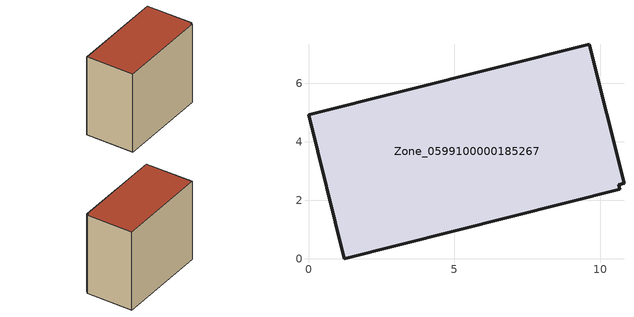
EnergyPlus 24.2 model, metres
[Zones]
Zone_0599100000185267
 floor ground (C_G): 10.81,2.58 10.62,2.53 10.67,2.37 1.23,0 0,4.92 9.62,7.34 z0
 wall outside (C_F): 10.81,2.58 9.62,7.34 0,4.92 1.23,0 10.67,2.37 10.62,2.53 10.81,2.58 z0:8.61
 roof outside (C_R): 10.62,2.53 10.81,2.58 9.62,7.34 0,4.92 1.23,0 10.67,2.37 z8.61
[BUILDING]
Pand.0599100000185267: North Axis=0; Terrain=City; Loads Convergence Tolerance Value=0.04; Temperature Convergence Tolerance Value=0.4; Solar Distribution=FullExterior; Maximum Number of Warmup Days=25; Minimum Number of Warmup Days=1
[Site:Location]
Rotterdam.The.Hague.AP_ZH_NLD Design_Conditions: Latitude=51.96; Longitude=4.45; Time Zone=1; Elevation=-4.5
[SITE:GROUNDTEMPERATURE:BUILDINGSURFACE]
18, 18, 18, 18, 18, 18, 18, 18, 18, 18, 18, 18
[MATERIAL] Thermal Absorptance=0.9; Solar Absorptance=0.7; Visible Absorptance=0.7
Name | Roughness | Thickness | Conductivity | Density | Specific Heat
G.TC.1975-1991 | MediumSmooth | 0.15 | 0.288461 | 540 | 1210
F.TC.1975-1991 | Rough | 0.3 | 0.230769 | 1920 | 840
R.TC.1975-1991 | MediumRough | 0.2 | 0.153846 | 1500 | 1000
[CONSTRUCTION]
C_G: G.TC.1975-1991
C_F: F.TC.1975-1991
C_R: R.TC.1975-1991
[ZONE]
Zone_0599100000185267: Type=1; Multiplier=1; Ceiling Height=Autocalculate; Volume=Autocalculate; Floor Area=autocalculate; Part of Total Floor Area=Yes
[ZONEINFILTRATION:DESIGNFLOWRATE]
Infil_Zone_0599100000185267: Zone or ZoneList or Space or SpaceList=Zone_0599100000185267; Schedule=AlwaysOn; Design Flow Rate Calculation Method=Flow/Area; Flow Rate per Floor Area=0.003; Constant Term Coefficient=1; Temperature Term Coefficient=0; Velocity Term Coefficient=0; Velocity Squared Term Coefficient=0
[HVACTEMPLATE:ZONE:IDEALLOADSAIRSYSTEM]
Zone_0599100000185267: Maximum Heating Supply Air Temperature=50; Minimum Cooling Supply Air Temperature=13; Maximum Heating Supply Air Humidity Ratio=0.0156; Minimum Cooling Supply Air Humidity Ratio=0.0077; Heating Limit=NoLimit; Cooling Limit=NoLimit; Dehumidification Control Type=ConstantSensibleHeatRatio; Cooling Sensible Heat Ratio=0.7; Dehumidification Setpoint=60; Humidification Control Type=None; Humidification Setpoint=30; Outdoor Air Method=None; Outdoor Air Flow Rate per Person=0.00944; Outdoor Air Flow Rate per Zone Floor Area=0; Outdoor Air Flow Rate per Zone=0; Demand Controlled Ventilation Type=None; Outdoor Air Economizer Type=NoEconomizer; Heat Recovery Type=None; Sensible Heat Recovery Effectiveness=0.7; Latent Heat Recovery Effectiveness=0.65
[ZONECONTROL:THERMOSTAT]
ThermostatControl_Zone_0599100000185267: Zone or ZoneList=Zone_0599100000185267; Control Type Schedule=DualSetpointControlType; Control 1=Thermostat_Zone_0599100000185267; Temperature Difference Between Cutout And Setpoint=0
[THERMOSTATSETPOINT:DUALSETPOINT]
Thermostat_Zone_0599100000185267: Heating Setpoint Temperature Schedule=HeatingSetpoint_Zone_0599100000185267; Cooling Setpoint Temperature Schedule=CoolingSetpoint_Zone_0599100000185267
[SCHEDULE:COMPACT]
HeatingSetpoint_Zone_0599100000185267: Through: 12/31, For: AllDays, Until: 24:00, 21
CoolingSetpoint_Zone_0599100000185267: Through: 12/31, For: AllDays, Until: 24:00, 24
DualSetpointControlType: Through: 12/31, For: AllDays, Until: 24:00, 4
AlwaysOn: Through: 12/31, For: AllDays, Until: 24:00, 1
